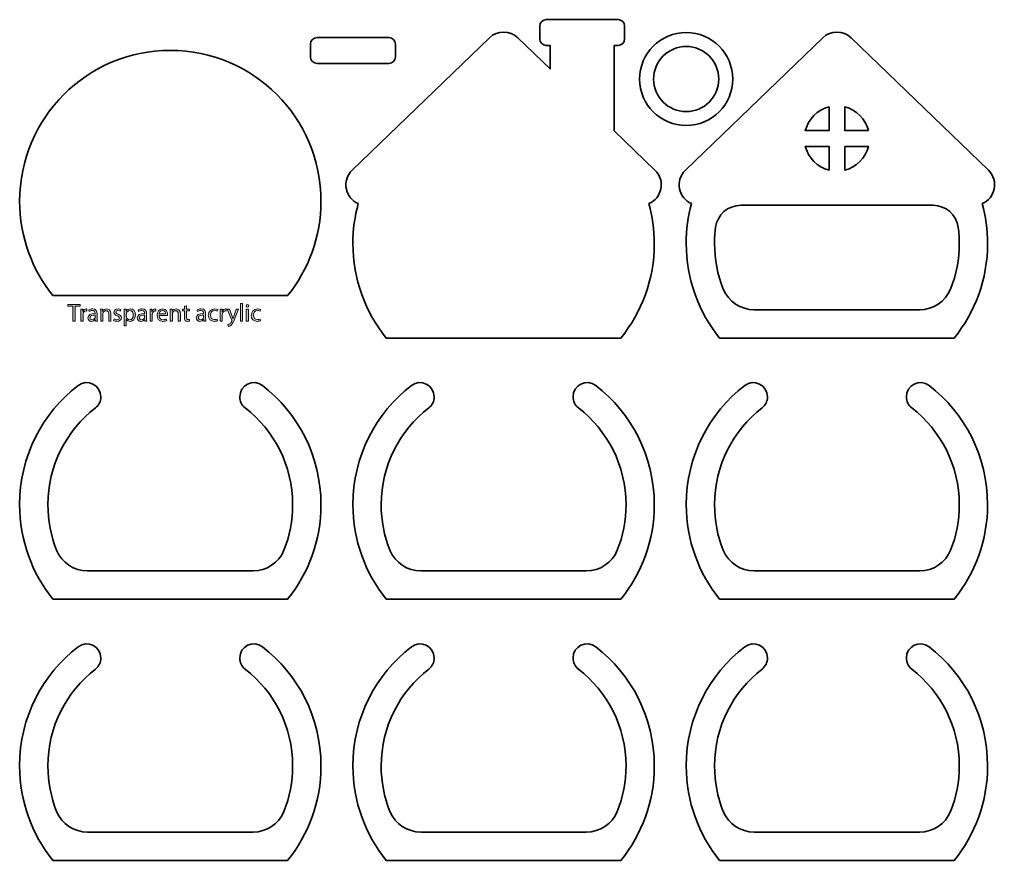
# Model space of a CAD drawing. Header units: inches. Extents: x 0.5 to 13.5, y -23.6 to -12.4.
import ezdxf

# ---------------------------------------------------------------- set-up
doc = ezdxf.new("R2010")
doc.units = ezdxf.units.IN
doc.header["$MEASUREMENT"] = 0
doc.layers.add('_U+0421_U+043B_U+043E_U+0439 1', color=7, linetype='Continuous')

# ---------------------------------------------------------------- blocks, each defined once
blk = doc.blocks.new('block 2')
at = {"layer": '_U+0421_U+043B_U+043E_U+0439 1', "lineweight": 0}
for points, knots in [([(1.506, -16.384), (1.506, -16.397), (1.507, -16.411), (1.509, -16.422), (1.509, -16.422), (1.483, -16.422), (1.483, -16.422), (1.483, -16.422), (1.48, -16.402), (1.48, -16.402), (1.48, -16.402), (1.479, -16.402), (1.479, -16.402), (1.471, -16.414), (1.454, -16.425), (1.431, -16.425), (1.399, -16.425), (1.383, -16.403), (1.383, -16.38), (1.383, -16.342), (1.417, -16.321), (1.478, -16.321), (1.478, -16.321), (1.478, -16.318), (1.478, -16.318), (1.478, -16.305), (1.474, -16.281), (1.442, -16.281), (1.427, -16.281), (1.412, -16.286), (1.401, -16.293), (1.401, -16.293), (1.394, -16.274), (1.394, -16.274), (1.407, -16.265), (1.426, -16.26), (1.446, -16.26), (1.494, -16.26), (1.506, -16.293), (1.506, -16.325), (1.506, -16.325), (1.506, -16.384), (1.506, -16.384)], [0, 0, 0, 0, 1, 1, 1, 2, 2, 2, 3, 3, 3, 4, 4, 4, 5, 5, 5, 6, 6, 6, 7, 7, 7, 8, 8, 8, 9, 9, 9, 10, 10, 10, 11, 11, 11, 12, 12, 12, 13, 13, 13, 14, 14, 14, 14]), ([(1.478, -16.341), (1.447, -16.34), (1.411, -16.346), (1.411, -16.377), (1.411, -16.395), (1.424, -16.404), (1.439, -16.404), (1.459, -16.404), (1.472, -16.391), (1.477, -16.377), (1.478, -16.375), (1.478, -16.371), (1.478, -16.368), (1.478, -16.368), (1.478, -16.341), (1.478, -16.341)], [0, 0, 0, 0, 1, 1, 1, 2, 2, 2, 3, 3, 3, 4, 4, 4, 5, 5, 5, 5])]:
    blk.add_open_spline(points, degree=3, knots=knots, dxfattribs=at)
blk = doc.blocks.new('block 3')
at = {"layer": '_U+0421_U+043B_U+043E_U+0439 1', "lineweight": 0}
for points, knots in [([(2.013, -16.34), (2.013, -16.397), (1.978, -16.425), (1.941, -16.425), (1.92, -16.425), (1.902, -16.416), (1.893, -16.4), (1.893, -16.4), (1.892, -16.4), (1.892, -16.4), (1.892, -16.4), (1.892, -16.486), (1.892, -16.486), (1.892, -16.486), (1.863, -16.486), (1.863, -16.486), (1.863, -16.486), (1.863, -16.315), (1.863, -16.315), (1.863, -16.295), (1.863, -16.278), (1.862, -16.263), (1.862, -16.263), (1.888, -16.263), (1.888, -16.263), (1.888, -16.263), (1.889, -16.291), (1.889, -16.291), (1.889, -16.291), (1.89, -16.291), (1.89, -16.291), (1.902, -16.271), (1.92, -16.26), (1.946, -16.26), (1.984, -16.26), (2.013, -16.292), (2.013, -16.34)], [0, 0, 0, 0, 1, 1, 1, 2, 2, 2, 3, 3, 3, 4, 4, 4, 5, 5, 5, 6, 6, 6, 7, 7, 7, 8, 8, 8, 9, 9, 9, 10, 10, 10, 11, 11, 11, 12, 12, 12, 12]), ([(1.984, -16.342), (1.984, -16.31), (1.968, -16.283), (1.937, -16.283), (1.918, -16.283), (1.899, -16.297), (1.894, -16.318), (1.893, -16.322), (1.892, -16.326), (1.892, -16.33), (1.892, -16.33), (1.892, -16.357), (1.892, -16.357), (1.892, -16.361), (1.893, -16.365), (1.893, -16.369), (1.898, -16.389), (1.916, -16.403), (1.936, -16.403), (1.967, -16.403), (1.984, -16.378), (1.984, -16.342)], [0, 0, 0, 0, 1, 1, 1, 2, 2, 2, 3, 3, 3, 4, 4, 4, 5, 5, 5, 6, 6, 6, 7, 7, 7, 7])]:
    blk.add_open_spline(points, degree=3, knots=knots, dxfattribs=at)
blk = doc.blocks.new('block 4')
at = {"layer": '_U+0421_U+043B_U+043E_U+0439 1', "lineweight": 0}
for points, knots in [([(2.161, -16.384), (2.161, -16.397), (2.161, -16.411), (2.163, -16.422), (2.163, -16.422), (2.137, -16.422), (2.137, -16.422), (2.137, -16.422), (2.135, -16.402), (2.135, -16.402), (2.135, -16.402), (2.134, -16.402), (2.134, -16.402), (2.125, -16.414), (2.108, -16.425), (2.085, -16.425), (2.053, -16.425), (2.037, -16.403), (2.037, -16.38), (2.037, -16.342), (2.071, -16.321), (2.132, -16.321), (2.132, -16.321), (2.132, -16.318), (2.132, -16.318), (2.132, -16.305), (2.129, -16.281), (2.096, -16.281), (2.081, -16.281), (2.066, -16.286), (2.055, -16.293), (2.055, -16.293), (2.048, -16.274), (2.048, -16.274), (2.062, -16.265), (2.08, -16.26), (2.1, -16.26), (2.149, -16.26), (2.161, -16.293), (2.161, -16.325), (2.161, -16.325), (2.161, -16.384), (2.161, -16.384)], [0, 0, 0, 0, 1, 1, 1, 2, 2, 2, 3, 3, 3, 4, 4, 4, 5, 5, 5, 6, 6, 6, 7, 7, 7, 8, 8, 8, 9, 9, 9, 10, 10, 10, 11, 11, 11, 12, 12, 12, 13, 13, 13, 14, 14, 14, 14]), ([(2.133, -16.341), (2.101, -16.34), (2.066, -16.346), (2.066, -16.377), (2.066, -16.395), (2.078, -16.404), (2.093, -16.404), (2.113, -16.404), (2.127, -16.391), (2.131, -16.377), (2.132, -16.375), (2.133, -16.371), (2.133, -16.368), (2.133, -16.368), (2.133, -16.341), (2.133, -16.341)], [0, 0, 0, 0, 1, 1, 1, 2, 2, 2, 3, 3, 3, 4, 4, 4, 5, 5, 5, 5])]:
    blk.add_open_spline(points, degree=3, knots=knots, dxfattribs=at)
blk = doc.blocks.new('block 5')
at = {"layer": '_U+0421_U+043B_U+043E_U+0439 1', "lineweight": 0}
for points, knots in [([(2.439, -16.334), (2.439, -16.34), (2.438, -16.345), (2.438, -16.348), (2.438, -16.348), (2.327, -16.348), (2.327, -16.348), (2.327, -16.387), (2.352, -16.403), (2.381, -16.403), (2.401, -16.403), (2.414, -16.399), (2.425, -16.394), (2.425, -16.394), (2.429, -16.415), (2.429, -16.415), (2.419, -16.42), (2.402, -16.425), (2.377, -16.425), (2.328, -16.425), (2.299, -16.393), (2.299, -16.345), (2.299, -16.297), (2.327, -16.26), (2.373, -16.26), (2.425, -16.26), (2.439, -16.305), (2.439, -16.334)], [0, 0, 0, 0, 1, 1, 1, 2, 2, 2, 3, 3, 3, 4, 4, 4, 5, 5, 5, 6, 6, 6, 7, 7, 7, 8, 8, 8, 9, 9, 9, 9]), ([(2.411, -16.327), (2.411, -16.309), (2.403, -16.28), (2.371, -16.28), (2.342, -16.28), (2.329, -16.307), (2.327, -16.327), (2.327, -16.327), (2.411, -16.327), (2.411, -16.327)], [0, 0, 0, 0, 1, 1, 1, 2, 2, 2, 3, 3, 3, 3])]:
    blk.add_open_spline(points, degree=3, knots=knots, dxfattribs=at)
blk = doc.blocks.new('block 6')
at = {"layer": '_U+0421_U+043B_U+043E_U+0439 1', "lineweight": 0}
for points, knots in [([(2.943, -16.384), (2.943, -16.397), (2.944, -16.411), (2.946, -16.422), (2.946, -16.422), (2.919, -16.422), (2.919, -16.422), (2.919, -16.422), (2.917, -16.402), (2.917, -16.402), (2.917, -16.402), (2.916, -16.402), (2.916, -16.402), (2.907, -16.414), (2.89, -16.425), (2.868, -16.425), (2.836, -16.425), (2.819, -16.403), (2.819, -16.38), (2.819, -16.342), (2.853, -16.321), (2.914, -16.321), (2.914, -16.321), (2.914, -16.318), (2.914, -16.318), (2.914, -16.305), (2.911, -16.281), (2.879, -16.281), (2.864, -16.281), (2.848, -16.286), (2.837, -16.293), (2.837, -16.293), (2.831, -16.274), (2.831, -16.274), (2.844, -16.265), (2.863, -16.26), (2.883, -16.26), (2.931, -16.26), (2.943, -16.293), (2.943, -16.325), (2.943, -16.325), (2.943, -16.384), (2.943, -16.384)], [0, 0, 0, 0, 1, 1, 1, 2, 2, 2, 3, 3, 3, 4, 4, 4, 5, 5, 5, 6, 6, 6, 7, 7, 7, 8, 8, 8, 9, 9, 9, 10, 10, 10, 11, 11, 11, 12, 12, 12, 13, 13, 13, 14, 14, 14, 14]), ([(2.915, -16.341), (2.884, -16.34), (2.848, -16.346), (2.848, -16.377), (2.848, -16.395), (2.861, -16.404), (2.875, -16.404), (2.896, -16.404), (2.909, -16.391), (2.913, -16.377), (2.914, -16.375), (2.915, -16.371), (2.915, -16.368), (2.915, -16.368), (2.915, -16.341), (2.915, -16.341)], [0, 0, 0, 0, 1, 1, 1, 2, 2, 2, 3, 3, 3, 4, 4, 4, 5, 5, 5, 5])]:
    blk.add_open_spline(points, degree=3, knots=knots, dxfattribs=at)

msp = doc.modelspace()

# ---------------------------------------------------------------- hatches: boundary and pattern name
at = {"layer": '_U+0421_U+043B_U+043E_U+0439 1', "true_color": 0x662d91}
h = msp.add_hatch(color=197, dxfattribs=at)
h.dxf.hatch_style = 2
h.paths.add_polyline_path([(1.118, -16.201), (1.281, -16.201), (1.281, -16.226), (1.214, -16.226), (1.214, -16.422), (1.185, -16.422), (1.185, -16.226), (1.118, -16.226)])
edge = h.paths.add_edge_path()
edge.add_spline(control_points=[(1.316, -16.294), (1.316, -16.294), (1.315, -16.294), (1.315, -16.294), (1.315, -16.294), (1.314, -16.263), (1.314, -16.263), (1.314, -16.263), (1.289, -16.263), (1.289, -16.263), (1.29, -16.278), (1.29, -16.294), (1.29, -16.313), (1.29, -16.313), (1.29, -16.422), (1.29, -16.422), (1.29, -16.422), (1.318, -16.422), (1.318, -16.422), (1.318, -16.422), (1.318, -16.337), (1.318, -16.337), (1.318, -16.332), (1.319, -16.328), (1.32, -16.324), (1.324, -16.302), (1.338, -16.287), (1.358, -16.287), (1.362, -16.287), (1.365, -16.287), (1.368, -16.288), (1.368, -16.288), (1.368, -16.261), (1.368, -16.261), (1.365, -16.26), (1.363, -16.26), (1.36, -16.26), (1.341, -16.26), (1.323, -16.273), (1.316, -16.294)], knot_values=[0, 0, 0, 0, 1, 1, 1, 2, 2, 2, 3, 3, 3, 4, 4, 4, 5, 5, 5, 6, 6, 6, 7, 7, 7, 8, 8, 8, 9, 9, 9, 10, 10, 10, 11, 11, 11, 12, 12, 12, 13, 13, 13, 13], degree=3, periodic=1)
edge = h.paths.add_edge_path()
edge.add_spline(control_points=[(1.506, -16.384), (1.506, -16.397), (1.507, -16.411), (1.509, -16.422), (1.509, -16.422), (1.483, -16.422), (1.483, -16.422), (1.483, -16.422), (1.48, -16.402), (1.48, -16.402), (1.48, -16.402), (1.479, -16.402), (1.479, -16.402), (1.471, -16.414), (1.454, -16.425), (1.431, -16.425), (1.399, -16.425), (1.383, -16.403), (1.383, -16.38), (1.383, -16.342), (1.417, -16.321), (1.478, -16.321), (1.478, -16.321), (1.478, -16.318), (1.478, -16.318), (1.478, -16.305), (1.474, -16.281), (1.442, -16.281), (1.427, -16.281), (1.412, -16.286), (1.401, -16.293), (1.401, -16.293), (1.394, -16.274), (1.394, -16.274), (1.407, -16.265), (1.426, -16.26), (1.446, -16.26), (1.494, -16.26), (1.506, -16.293), (1.506, -16.325), (1.506, -16.325), (1.506, -16.384), (1.506, -16.384)], knot_values=[0, 0, 0, 0, 1, 1, 1, 2, 2, 2, 3, 3, 3, 4, 4, 4, 5, 5, 5, 6, 6, 6, 7, 7, 7, 8, 8, 8, 9, 9, 9, 10, 10, 10, 11, 11, 11, 12, 12, 12, 13, 13, 13, 14, 14, 14, 14], degree=3, periodic=1)
edge = h.paths.add_edge_path()
edge.add_spline(control_points=[(1.478, -16.341), (1.447, -16.34), (1.411, -16.346), (1.411, -16.377), (1.411, -16.395), (1.424, -16.404), (1.439, -16.404), (1.459, -16.404), (1.472, -16.391), (1.477, -16.377), (1.478, -16.375), (1.478, -16.371), (1.478, -16.368), (1.478, -16.368), (1.478, -16.341), (1.478, -16.341)], knot_values=[0, 0, 0, 0, 1, 1, 1, 2, 2, 2, 3, 3, 3, 4, 4, 4, 5, 5, 5, 5], degree=3, periodic=1)
edge = h.paths.add_edge_path()
edge.add_spline(control_points=[(1.631, -16.26), (1.605, -16.26), (1.587, -16.275), (1.579, -16.29), (1.579, -16.29), (1.578, -16.29), (1.578, -16.29), (1.578, -16.29), (1.577, -16.263), (1.577, -16.263), (1.577, -16.263), (1.551, -16.263), (1.551, -16.263), (1.552, -16.277), (1.553, -16.29), (1.553, -16.306), (1.553, -16.306), (1.553, -16.422), (1.553, -16.422), (1.553, -16.422), (1.581, -16.422), (1.581, -16.422), (1.581, -16.422), (1.581, -16.327), (1.581, -16.327), (1.581, -16.322), (1.582, -16.317), (1.583, -16.313), (1.588, -16.297), (1.603, -16.284), (1.622, -16.284), (1.649, -16.284), (1.659, -16.305), (1.659, -16.33), (1.659, -16.33), (1.659, -16.422), (1.659, -16.422), (1.659, -16.422), (1.687, -16.422), (1.687, -16.422), (1.687, -16.422), (1.687, -16.327), (1.687, -16.327), (1.687, -16.273), (1.653, -16.26), (1.631, -16.26)], knot_values=[0, 0, 0, 0, 1, 1, 1, 2, 2, 2, 3, 3, 3, 4, 4, 4, 5, 5, 5, 6, 6, 6, 7, 7, 7, 8, 8, 8, 9, 9, 9, 10, 10, 10, 11, 11, 11, 12, 12, 12, 13, 13, 13, 14, 14, 14, 15, 15, 15, 15], degree=3, periodic=1)
edge = h.paths.add_edge_path()
edge.add_spline(control_points=[(1.785, -16.33), (1.764, -16.322), (1.755, -16.316), (1.755, -16.303), (1.755, -16.291), (1.764, -16.281), (1.781, -16.281), (1.796, -16.281), (1.808, -16.287), (1.814, -16.291), (1.814, -16.291), (1.821, -16.27), (1.821, -16.27), (1.812, -16.264), (1.798, -16.26), (1.782, -16.26), (1.748, -16.26), (1.728, -16.281), (1.728, -16.306), (1.728, -16.325), (1.741, -16.341), (1.769, -16.351), (1.791, -16.359), (1.799, -16.366), (1.799, -16.38), (1.799, -16.393), (1.789, -16.404), (1.768, -16.404), (1.754, -16.404), (1.739, -16.398), (1.73, -16.392), (1.73, -16.392), (1.723, -16.414), (1.723, -16.414), (1.734, -16.421), (1.75, -16.425), (1.767, -16.425), (1.805, -16.425), (1.827, -16.405), (1.827, -16.377), (1.827, -16.354), (1.812, -16.34), (1.785, -16.33)], knot_values=[0, 0, 0, 0, 1, 1, 1, 2, 2, 2, 3, 3, 3, 4, 4, 4, 5, 5, 5, 6, 6, 6, 7, 7, 7, 8, 8, 8, 9, 9, 9, 10, 10, 10, 11, 11, 11, 12, 12, 12, 13, 13, 13, 14, 14, 14, 14], degree=3, periodic=1)
edge = h.paths.add_edge_path()
edge.add_spline(control_points=[(2.013, -16.34), (2.013, -16.397), (1.978, -16.425), (1.941, -16.425), (1.92, -16.425), (1.902, -16.416), (1.893, -16.4), (1.893, -16.4), (1.892, -16.4), (1.892, -16.4), (1.892, -16.4), (1.892, -16.486), (1.892, -16.486), (1.892, -16.486), (1.863, -16.486), (1.863, -16.486), (1.863, -16.486), (1.863, -16.315), (1.863, -16.315), (1.863, -16.295), (1.863, -16.278), (1.862, -16.263), (1.862, -16.263), (1.888, -16.263), (1.888, -16.263), (1.888, -16.263), (1.889, -16.291), (1.889, -16.291), (1.889, -16.291), (1.89, -16.291), (1.89, -16.291), (1.902, -16.271), (1.92, -16.26), (1.946, -16.26), (1.984, -16.26), (2.013, -16.292), (2.013, -16.34)], knot_values=[0, 0, 0, 0, 1, 1, 1, 2, 2, 2, 3, 3, 3, 4, 4, 4, 5, 5, 5, 6, 6, 6, 7, 7, 7, 8, 8, 8, 9, 9, 9, 10, 10, 10, 11, 11, 11, 12, 12, 12, 12], degree=3, periodic=1)
edge = h.paths.add_edge_path()
edge.add_spline(control_points=[(1.984, -16.342), (1.984, -16.31), (1.968, -16.283), (1.937, -16.283), (1.918, -16.283), (1.899, -16.297), (1.894, -16.318), (1.893, -16.322), (1.892, -16.326), (1.892, -16.33), (1.892, -16.33), (1.892, -16.357), (1.892, -16.357), (1.892, -16.361), (1.893, -16.365), (1.893, -16.369), (1.898, -16.389), (1.916, -16.403), (1.936, -16.403), (1.967, -16.403), (1.984, -16.378), (1.984, -16.342)], knot_values=[0, 0, 0, 0, 1, 1, 1, 2, 2, 2, 3, 3, 3, 4, 4, 4, 5, 5, 5, 6, 6, 6, 7, 7, 7, 7], degree=3, periodic=1)
edge = h.paths.add_edge_path()
edge.add_spline(control_points=[(2.161, -16.384), (2.161, -16.397), (2.161, -16.411), (2.163, -16.422), (2.163, -16.422), (2.137, -16.422), (2.137, -16.422), (2.137, -16.422), (2.135, -16.402), (2.135, -16.402), (2.135, -16.402), (2.134, -16.402), (2.134, -16.402), (2.125, -16.414), (2.108, -16.425), (2.085, -16.425), (2.053, -16.425), (2.037, -16.403), (2.037, -16.38), (2.037, -16.342), (2.071, -16.321), (2.132, -16.321), (2.132, -16.321), (2.132, -16.318), (2.132, -16.318), (2.132, -16.305), (2.129, -16.281), (2.096, -16.281), (2.081, -16.281), (2.066, -16.286), (2.055, -16.293), (2.055, -16.293), (2.048, -16.274), (2.048, -16.274), (2.062, -16.265), (2.08, -16.26), (2.1, -16.26), (2.149, -16.26), (2.161, -16.293), (2.161, -16.325), (2.161, -16.325), (2.161, -16.384), (2.161, -16.384)], knot_values=[0, 0, 0, 0, 1, 1, 1, 2, 2, 2, 3, 3, 3, 4, 4, 4, 5, 5, 5, 6, 6, 6, 7, 7, 7, 8, 8, 8, 9, 9, 9, 10, 10, 10, 11, 11, 11, 12, 12, 12, 13, 13, 13, 14, 14, 14, 14], degree=3, periodic=1)
edge = h.paths.add_edge_path()
edge.add_spline(control_points=[(2.133, -16.341), (2.101, -16.34), (2.066, -16.346), (2.066, -16.377), (2.066, -16.395), (2.078, -16.404), (2.093, -16.404), (2.113, -16.404), (2.127, -16.391), (2.131, -16.377), (2.132, -16.375), (2.133, -16.371), (2.133, -16.368), (2.133, -16.368), (2.133, -16.341), (2.133, -16.341)], knot_values=[0, 0, 0, 0, 1, 1, 1, 2, 2, 2, 3, 3, 3, 4, 4, 4, 5, 5, 5, 5], degree=3, periodic=1)
edge = h.paths.add_edge_path()
edge.add_spline(control_points=[(2.233, -16.294), (2.233, -16.294), (2.232, -16.294), (2.232, -16.294), (2.232, -16.294), (2.231, -16.263), (2.231, -16.263), (2.231, -16.263), (2.206, -16.263), (2.206, -16.263), (2.207, -16.278), (2.207, -16.294), (2.207, -16.313), (2.207, -16.313), (2.207, -16.422), (2.207, -16.422), (2.207, -16.422), (2.235, -16.422), (2.235, -16.422), (2.235, -16.422), (2.235, -16.337), (2.235, -16.337), (2.235, -16.332), (2.236, -16.328), (2.237, -16.324), (2.241, -16.302), (2.255, -16.287), (2.275, -16.287), (2.279, -16.287), (2.282, -16.287), (2.285, -16.288), (2.285, -16.288), (2.285, -16.261), (2.285, -16.261), (2.282, -16.26), (2.28, -16.26), (2.277, -16.26), (2.258, -16.26), (2.24, -16.273), (2.233, -16.294)], knot_values=[0, 0, 0, 0, 1, 1, 1, 2, 2, 2, 3, 3, 3, 4, 4, 4, 5, 5, 5, 6, 6, 6, 7, 7, 7, 8, 8, 8, 9, 9, 9, 10, 10, 10, 11, 11, 11, 12, 12, 12, 13, 13, 13, 13], degree=3, periodic=1)
edge = h.paths.add_edge_path()
edge.add_spline(control_points=[(2.439, -16.334), (2.439, -16.34), (2.438, -16.345), (2.438, -16.348), (2.438, -16.348), (2.327, -16.348), (2.327, -16.348), (2.327, -16.387), (2.352, -16.403), (2.381, -16.403), (2.401, -16.403), (2.414, -16.399), (2.425, -16.394), (2.425, -16.394), (2.429, -16.415), (2.429, -16.415), (2.419, -16.42), (2.402, -16.425), (2.377, -16.425), (2.328, -16.425), (2.299, -16.393), (2.299, -16.345), (2.299, -16.297), (2.327, -16.26), (2.373, -16.26), (2.425, -16.26), (2.439, -16.305), (2.439, -16.334)], knot_values=[0, 0, 0, 0, 1, 1, 1, 2, 2, 2, 3, 3, 3, 4, 4, 4, 5, 5, 5, 6, 6, 6, 7, 7, 7, 8, 8, 8, 9, 9, 9, 9], degree=3, periodic=1)
edge = h.paths.add_edge_path()
edge.add_spline(control_points=[(2.411, -16.327), (2.411, -16.309), (2.403, -16.28), (2.371, -16.28), (2.342, -16.28), (2.329, -16.307), (2.327, -16.327), (2.327, -16.327), (2.411, -16.327), (2.411, -16.327)], knot_values=[0, 0, 0, 0, 1, 1, 1, 2, 2, 2, 3, 3, 3, 3], degree=3, periodic=1)
edge = h.paths.add_edge_path()
edge.add_spline(control_points=[(2.553, -16.26), (2.527, -16.26), (2.509, -16.275), (2.501, -16.29), (2.501, -16.29), (2.5, -16.29), (2.5, -16.29), (2.5, -16.29), (2.498, -16.263), (2.498, -16.263), (2.498, -16.263), (2.473, -16.263), (2.473, -16.263), (2.474, -16.277), (2.474, -16.29), (2.474, -16.306), (2.474, -16.306), (2.474, -16.422), (2.474, -16.422), (2.474, -16.422), (2.503, -16.422), (2.503, -16.422), (2.503, -16.422), (2.503, -16.327), (2.503, -16.327), (2.503, -16.322), (2.504, -16.317), (2.505, -16.313), (2.51, -16.297), (2.525, -16.284), (2.544, -16.284), (2.571, -16.284), (2.58, -16.305), (2.58, -16.33), (2.58, -16.33), (2.58, -16.422), (2.58, -16.422), (2.58, -16.422), (2.609, -16.422), (2.609, -16.422), (2.609, -16.422), (2.609, -16.327), (2.609, -16.327), (2.609, -16.273), (2.575, -16.26), (2.553, -16.26)], knot_values=[0, 0, 0, 0, 1, 1, 1, 2, 2, 2, 3, 3, 3, 4, 4, 4, 5, 5, 5, 6, 6, 6, 7, 7, 7, 8, 8, 8, 9, 9, 9, 10, 10, 10, 11, 11, 11, 12, 12, 12, 13, 13, 13, 14, 14, 14, 15, 15, 15, 15], degree=3, periodic=1)
edge = h.paths.add_edge_path()
edge.add_spline(control_points=[(2.689, -16.218), (2.689, -16.218), (2.661, -16.226), (2.661, -16.226), (2.661, -16.226), (2.661, -16.263), (2.661, -16.263), (2.661, -16.263), (2.636, -16.263), (2.636, -16.263), (2.636, -16.263), (2.636, -16.285), (2.636, -16.285), (2.636, -16.285), (2.661, -16.285), (2.661, -16.285), (2.661, -16.285), (2.661, -16.372), (2.661, -16.372), (2.661, -16.39), (2.664, -16.404), (2.672, -16.413), (2.679, -16.421), (2.69, -16.425), (2.703, -16.425), (2.714, -16.425), (2.723, -16.423), (2.729, -16.421), (2.729, -16.421), (2.727, -16.399), (2.727, -16.399), (2.724, -16.4), (2.718, -16.401), (2.711, -16.401), (2.695, -16.401), (2.689, -16.39), (2.689, -16.371), (2.689, -16.371), (2.689, -16.285), (2.689, -16.285), (2.689, -16.285), (2.73, -16.285), (2.73, -16.285), (2.73, -16.285), (2.73, -16.263), (2.73, -16.263), (2.73, -16.263), (2.689, -16.263), (2.689, -16.263), (2.689, -16.263), (2.689, -16.218), (2.689, -16.218)], knot_values=[0, 0, 0, 0, 1, 1, 1, 2, 2, 2, 3, 3, 3, 4, 4, 4, 5, 5, 5, 6, 6, 6, 7, 7, 7, 8, 8, 8, 9, 9, 9, 10, 10, 10, 11, 11, 11, 12, 12, 12, 13, 13, 13, 14, 14, 14, 15, 15, 15, 16, 16, 16, 17, 17, 17, 17], degree=3, periodic=1)
edge = h.paths.add_edge_path()
edge.add_spline(control_points=[(2.943, -16.384), (2.943, -16.397), (2.944, -16.411), (2.946, -16.422), (2.946, -16.422), (2.919, -16.422), (2.919, -16.422), (2.919, -16.422), (2.917, -16.402), (2.917, -16.402), (2.917, -16.402), (2.916, -16.402), (2.916, -16.402), (2.907, -16.414), (2.89, -16.425), (2.868, -16.425), (2.836, -16.425), (2.819, -16.403), (2.819, -16.38), (2.819, -16.342), (2.853, -16.321), (2.914, -16.321), (2.914, -16.321), (2.914, -16.318), (2.914, -16.318), (2.914, -16.305), (2.911, -16.281), (2.879, -16.281), (2.864, -16.281), (2.848, -16.286), (2.837, -16.293), (2.837, -16.293), (2.831, -16.274), (2.831, -16.274), (2.844, -16.265), (2.863, -16.26), (2.883, -16.26), (2.931, -16.26), (2.943, -16.293), (2.943, -16.325), (2.943, -16.325), (2.943, -16.384), (2.943, -16.384)], knot_values=[0, 0, 0, 0, 1, 1, 1, 2, 2, 2, 3, 3, 3, 4, 4, 4, 5, 5, 5, 6, 6, 6, 7, 7, 7, 8, 8, 8, 9, 9, 9, 10, 10, 10, 11, 11, 11, 12, 12, 12, 13, 13, 13, 14, 14, 14, 14], degree=3, periodic=1)
edge = h.paths.add_edge_path()
edge.add_spline(control_points=[(2.915, -16.341), (2.884, -16.34), (2.848, -16.346), (2.848, -16.377), (2.848, -16.395), (2.861, -16.404), (2.875, -16.404), (2.896, -16.404), (2.909, -16.391), (2.913, -16.377), (2.914, -16.375), (2.915, -16.371), (2.915, -16.368), (2.915, -16.368), (2.915, -16.341), (2.915, -16.341)], knot_values=[0, 0, 0, 0, 1, 1, 1, 2, 2, 2, 3, 3, 3, 4, 4, 4, 5, 5, 5, 5], degree=3, periodic=1)
edge = h.paths.add_edge_path()
edge.add_spline(control_points=[(3.063, -16.283), (3.079, -16.283), (3.089, -16.287), (3.096, -16.291), (3.096, -16.291), (3.103, -16.268), (3.103, -16.268), (3.095, -16.264), (3.08, -16.26), (3.063, -16.26), (3.011, -16.26), (2.978, -16.295), (2.978, -16.344), (2.978, -16.393), (3.009, -16.425), (3.057, -16.425), (3.078, -16.425), (3.095, -16.42), (3.102, -16.416), (3.102, -16.416), (3.097, -16.394), (3.097, -16.394), (3.089, -16.398), (3.078, -16.402), (3.062, -16.402), (3.03, -16.402), (3.007, -16.379), (3.007, -16.343), (3.007, -16.31), (3.027, -16.283), (3.063, -16.283)], knot_values=[0, 0, 0, 0, 1, 1, 1, 2, 2, 2, 3, 3, 3, 4, 4, 4, 5, 5, 5, 6, 6, 6, 7, 7, 7, 8, 8, 8, 9, 9, 9, 10, 10, 10, 10], degree=3, periodic=1)
edge = h.paths.add_edge_path()
edge.add_spline(control_points=[(3.162, -16.294), (3.162, -16.294), (3.161, -16.294), (3.161, -16.294), (3.161, -16.294), (3.16, -16.263), (3.16, -16.263), (3.16, -16.263), (3.134, -16.263), (3.134, -16.263), (3.135, -16.278), (3.136, -16.294), (3.136, -16.313), (3.136, -16.313), (3.136, -16.422), (3.136, -16.422), (3.136, -16.422), (3.164, -16.422), (3.164, -16.422), (3.164, -16.422), (3.164, -16.337), (3.164, -16.337), (3.164, -16.332), (3.165, -16.328), (3.165, -16.324), (3.169, -16.302), (3.184, -16.287), (3.204, -16.287), (3.208, -16.287), (3.211, -16.287), (3.214, -16.288), (3.214, -16.288), (3.214, -16.261), (3.214, -16.261), (3.211, -16.26), (3.209, -16.26), (3.206, -16.26), (3.186, -16.26), (3.169, -16.273), (3.162, -16.294)], knot_values=[0, 0, 0, 0, 1, 1, 1, 2, 2, 2, 3, 3, 3, 4, 4, 4, 5, 5, 5, 6, 6, 6, 7, 7, 7, 8, 8, 8, 9, 9, 9, 10, 10, 10, 11, 11, 11, 12, 12, 12, 13, 13, 13, 13], degree=3, periodic=1)
edge = h.paths.add_edge_path()
edge.add_spline(control_points=[(3.317, -16.356), (3.313, -16.368), (3.31, -16.38), (3.307, -16.389), (3.307, -16.389), (3.306, -16.389), (3.306, -16.389), (3.303, -16.38), (3.299, -16.367), (3.296, -16.357), (3.296, -16.357), (3.261, -16.263), (3.261, -16.263), (3.261, -16.263), (3.23, -16.263), (3.23, -16.263), (3.23, -16.263), (3.288, -16.409), (3.288, -16.409), (3.29, -16.413), (3.29, -16.415), (3.29, -16.417), (3.29, -16.418), (3.289, -16.421), (3.288, -16.424), (3.281, -16.438), (3.272, -16.449), (3.264, -16.456), (3.255, -16.463), (3.246, -16.467), (3.239, -16.47), (3.239, -16.47), (3.246, -16.494), (3.246, -16.494), (3.253, -16.493), (3.267, -16.488), (3.281, -16.475), (3.301, -16.458), (3.315, -16.43), (3.335, -16.376), (3.335, -16.376), (3.379, -16.263), (3.379, -16.263), (3.379, -16.263), (3.348, -16.263), (3.348, -16.263), (3.348, -16.263), (3.317, -16.356), (3.317, -16.356)], knot_values=[0, 0, 0, 0, 1, 1, 1, 2, 2, 2, 3, 3, 3, 4, 4, 4, 5, 5, 5, 6, 6, 6, 7, 7, 7, 8, 8, 8, 9, 9, 9, 10, 10, 10, 11, 11, 11, 12, 12, 12, 13, 13, 13, 14, 14, 14, 15, 15, 15, 16, 16, 16, 16], degree=3, periodic=1)
h.paths.add_polyline_path([(3.405, -16.422), (3.433, -16.422), (3.433, -16.19), (3.405, -16.19)])
edge = h.paths.add_edge_path()
edge.add_spline(control_points=[(3.496, -16.201), (3.486, -16.201), (3.478, -16.209), (3.478, -16.219), (3.478, -16.229), (3.485, -16.237), (3.496, -16.237), (3.507, -16.237), (3.514, -16.229), (3.514, -16.219), (3.514, -16.209), (3.507, -16.201), (3.496, -16.201)], knot_values=[0, 0, 0, 0, 1, 1, 1, 2, 2, 2, 3, 3, 3, 4, 4, 4, 4], degree=3, periodic=1)
h.paths.add_polyline_path([(3.482, -16.422), (3.511, -16.422), (3.511, -16.263), (3.482, -16.263)])
edge = h.paths.add_edge_path()
edge.add_spline(control_points=[(3.631, -16.402), (3.599, -16.402), (3.576, -16.379), (3.576, -16.343), (3.576, -16.31), (3.596, -16.283), (3.632, -16.283), (3.647, -16.283), (3.658, -16.287), (3.665, -16.291), (3.665, -16.291), (3.672, -16.268), (3.672, -16.268), (3.664, -16.264), (3.649, -16.26), (3.632, -16.26), (3.58, -16.26), (3.547, -16.295), (3.547, -16.344), (3.547, -16.393), (3.578, -16.425), (3.626, -16.425), (3.647, -16.425), (3.664, -16.42), (3.671, -16.416), (3.671, -16.416), (3.666, -16.394), (3.666, -16.394), (3.658, -16.398), (3.647, -16.402), (3.631, -16.402)], knot_values=[0, 0, 0, 0, 1, 1, 1, 2, 2, 2, 3, 3, 3, 4, 4, 4, 5, 5, 5, 6, 6, 6, 7, 7, 7, 8, 8, 8, 9, 9, 9, 10, 10, 10, 10], degree=3, periodic=1)

# ---------------------------------------------------------------- linework, layer by layer
at = {"layer": '_U+0421_U+043B_U+043E_U+0439 1', "lineweight": 0}
for points in [[(1.118, -16.201), (1.281, -16.201), (1.281, -16.226), (1.214, -16.226), (1.214, -16.422), (1.185, -16.422), (1.185, -16.226), (1.118, -16.226), (1.118, -16.201)], [(3.405, -16.422), (3.433, -16.422), (3.433, -16.19), (3.405, -16.19), (3.405, -16.422)], [(3.482, -16.422), (3.511, -16.422), (3.511, -16.263), (3.482, -16.263), (3.482, -16.422)]]:
    msp.add_lwpolyline(points, dxfattribs=at)
at = {"layer": '_U+0421_U+043B_U+043E_U+0439 1', "color": 242, "lineweight": 35, "true_color": 0xc1272d}
for points, knots in [([(8.897, -14.421), (8.897, -14.421), (8.357, -13.899), (8.357, -13.899), (8.357, -13.899), (8.357, -12.767), (8.357, -12.767), (8.357, -12.767), (8.408, -12.767), (8.408, -12.767), (8.456, -12.767), (8.495, -12.728), (8.495, -12.681), (8.495, -12.681), (8.495, -12.512), (8.495, -12.512), (8.495, -12.464), (8.456, -12.425), (8.408, -12.425), (8.408, -12.425), (7.457, -12.425), (7.457, -12.425), (7.409, -12.425), (7.37, -12.464), (7.37, -12.512), (7.37, -12.512), (7.37, -12.681), (7.37, -12.681), (7.37, -12.728), (7.409, -12.767), (7.457, -12.767), (7.457, -12.767), (7.508, -12.767), (7.508, -12.767), (7.508, -12.767), (7.508, -13.079), (7.508, -13.079), (7.508, -13.079), (7.079, -12.666), (7.079, -12.666), (6.974, -12.564), (6.808, -12.564), (6.703, -12.666), (6.703, -12.666), (4.885, -14.421), (4.885, -14.421), (4.738, -14.563), (4.798, -14.794), (4.965, -14.865), (4.919, -15.033), (4.894, -15.21), (4.894, -15.392), (4.894, -15.867), (5.06, -16.303), (5.337, -16.646), (5.337, -16.646), (8.445, -16.646), (8.445, -16.646), (8.722, -16.303), (8.888, -15.867), (8.888, -15.392), (8.888, -15.21), (8.863, -15.033), (8.817, -14.865), (8.984, -14.794), (9.044, -14.563), (8.897, -14.421)], [0, 0, 0, 0, 1, 1, 1, 2, 2, 2, 3, 3, 3, 4, 4, 4, 5, 5, 5, 6, 6, 6, 7, 7, 7, 8, 8, 8, 9, 9, 9, 10, 10, 10, 11, 11, 11, 12, 12, 12, 13, 13, 13, 14, 14, 14, 15, 15, 15, 16, 16, 16, 17, 17, 17, 18, 18, 18, 19, 19, 19, 20, 20, 20, 21, 21, 21, 22, 22, 22, 22]), ([(13.314, -14.421), (13.314, -14.421), (11.496, -12.666), (11.496, -12.666), (11.391, -12.564), (11.224, -12.564), (11.119, -12.666), (11.119, -12.666), (9.301, -14.421), (9.301, -14.421), (9.154, -14.563), (9.215, -14.794), (9.381, -14.865), (9.335, -15.033), (9.311, -15.21), (9.311, -15.392), (9.311, -15.867), (9.476, -16.303), (9.753, -16.646), (9.753, -16.646), (12.862, -16.646), (12.862, -16.646), (13.139, -16.303), (13.304, -15.867), (13.304, -15.392), (13.304, -15.21), (13.28, -15.033), (13.234, -14.865), (13.4, -14.794), (13.461, -14.563), (13.314, -14.421)], [0, 0, 0, 0, 1, 1, 1, 2, 2, 2, 3, 3, 3, 4, 4, 4, 5, 5, 5, 6, 6, 6, 7, 7, 7, 8, 8, 8, 9, 9, 9, 10, 10, 10, 10]), ([(5.37, -13.005), (5.37, -13.005), (4.419, -13.005), (4.419, -13.005), (4.371, -13.005), (4.332, -12.966), (4.332, -12.919), (4.332, -12.919), (4.332, -12.75), (4.332, -12.75), (4.332, -12.702), (4.371, -12.663), (4.419, -12.663), (4.419, -12.663), (5.37, -12.663), (5.37, -12.663), (5.418, -12.663), (5.457, -12.702), (5.457, -12.75), (5.457, -12.75), (5.457, -12.919), (5.457, -12.919), (5.457, -12.966), (5.418, -13.005), (5.37, -13.005)], [0, 0, 0, 0, 1, 1, 1, 2, 2, 2, 3, 3, 3, 4, 4, 4, 5, 5, 5, 6, 6, 6, 7, 7, 7, 8, 8, 8, 8]), ([(9.311, -12.596), (8.971, -12.596), (8.694, -12.873), (8.694, -13.213), (8.694, -13.553), (8.971, -13.829), (9.311, -13.829), (9.651, -13.829), (9.927, -13.553), (9.927, -13.213), (9.927, -12.873), (9.651, -12.596), (9.311, -12.596)], [0, 0, 0, 0, 1, 1, 1, 2, 2, 2, 3, 3, 3, 4, 4, 4, 4]), ([(9.311, -13.644), (9.072, -13.644), (8.879, -13.451), (8.879, -13.213), (8.879, -12.974), (9.072, -12.781), (9.311, -12.781), (9.549, -12.781), (9.742, -12.974), (9.742, -13.213), (9.742, -13.451), (9.549, -13.644), (9.311, -13.644)], [0, 0, 0, 0, 1, 1, 1, 2, 2, 2, 3, 3, 3, 4, 4, 4, 4]), ([(11.203, -13.582), (11.203, -13.582), (11.203, -13.897), (11.203, -13.897), (11.203, -13.897), (10.889, -13.897), (10.889, -13.897), (10.927, -13.742), (11.049, -13.621), (11.203, -13.582)], [0, 0, 0, 0, 1, 1, 1, 2, 2, 2, 3, 3, 3, 3]), ([(11.726, -13.897), (11.726, -13.897), (11.412, -13.897), (11.412, -13.897), (11.412, -13.897), (11.412, -13.582), (11.412, -13.582), (11.566, -13.621), (11.688, -13.742), (11.726, -13.897)], [0, 0, 0, 0, 1, 1, 1, 2, 2, 2, 3, 3, 3, 3]), ([(11.203, -14.42), (11.049, -14.381), (10.927, -14.26), (10.889, -14.105), (10.889, -14.105), (11.203, -14.105), (11.203, -14.105), (11.203, -14.105), (11.203, -14.42), (11.203, -14.42)], [0, 0, 0, 0, 1, 1, 1, 2, 2, 2, 3, 3, 3, 3]), ([(11.412, -14.105), (11.412, -14.105), (11.726, -14.105), (11.726, -14.105), (11.688, -14.26), (11.566, -14.381), (11.412, -14.42), (11.412, -14.42), (11.412, -14.105), (11.412, -14.105)], [0, 0, 0, 0, 1, 1, 1, 2, 2, 2, 3, 3, 3, 3]), ([(12.813, -15.997), (12.746, -16.164), (12.583, -16.271), (12.404, -16.271), (12.404, -16.271), (10.211, -16.271), (10.211, -16.271), (10.032, -16.271), (9.869, -16.164), (9.802, -15.997), (9.725, -15.808), (9.686, -15.604), (9.686, -15.392), (9.686, -15.321), (9.69, -15.25), (9.7, -15.181), (9.722, -15.013), (9.864, -14.887), (10.033, -14.887), (10.033, -14.887), (12.582, -14.887), (12.582, -14.887), (12.751, -14.887), (12.893, -15.013), (12.915, -15.181), (12.925, -15.25), (12.929, -15.321), (12.929, -15.392), (12.929, -15.604), (12.89, -15.808), (12.813, -15.997)], [0, 0, 0, 0, 1, 1, 1, 2, 2, 2, 3, 3, 3, 4, 4, 4, 5, 5, 5, 6, 6, 6, 7, 7, 7, 8, 8, 8, 9, 9, 9, 10, 10, 10, 10]), ([(3.395, -17.426), (3.395, -17.426), (3.395, -17.426), (3.395, -17.426), (3.395, -17.483), (3.421, -17.538), (3.467, -17.573), (3.85, -17.87), (4.096, -18.334), (4.096, -18.855), (4.096, -19.066), (4.057, -19.27), (3.98, -19.46), (3.913, -19.627), (3.75, -19.733), (3.571, -19.733), (3.571, -19.733), (1.379, -19.733), (1.379, -19.733), (1.199, -19.733), (1.036, -19.627), (0.969, -19.46), (0.892, -19.27), (0.853, -19.066), (0.853, -18.855), (0.853, -18.334), (1.1, -17.87), (1.482, -17.573), (1.528, -17.538), (1.554, -17.483), (1.554, -17.426), (1.554, -17.426), (1.554, -17.426), (1.554, -17.426), (1.554, -17.27), (1.376, -17.181), (1.253, -17.276), (0.781, -17.641), (0.478, -18.213), (0.478, -18.855), (0.478, -19.33), (0.644, -19.766), (0.92, -20.108), (0.92, -20.108), (4.029, -20.108), (4.029, -20.108), (4.306, -19.766), (4.471, -19.33), (4.471, -18.855), (4.471, -18.213), (4.168, -17.641), (3.696, -17.276), (3.573, -17.181), (3.395, -17.27), (3.395, -17.426)], [0, 0, 0, 0, 1, 1, 1, 2, 2, 2, 3, 3, 3, 4, 4, 4, 5, 5, 5, 6, 6, 6, 7, 7, 7, 8, 8, 8, 9, 9, 9, 10, 10, 10, 11, 11, 11, 12, 12, 12, 13, 13, 13, 14, 14, 14, 15, 15, 15, 16, 16, 16, 17, 17, 17, 18, 18, 18, 18]), ([(7.811, -17.426), (7.811, -17.426), (7.811, -17.426), (7.811, -17.426), (7.811, -17.483), (7.838, -17.538), (7.883, -17.573), (8.266, -17.87), (8.513, -18.334), (8.513, -18.855), (8.513, -19.066), (8.473, -19.27), (8.397, -19.46), (8.33, -19.627), (8.166, -19.733), (7.987, -19.733), (7.987, -19.733), (5.795, -19.733), (5.795, -19.733), (5.616, -19.733), (5.452, -19.627), (5.385, -19.46), (5.309, -19.27), (5.269, -19.066), (5.269, -18.855), (5.269, -18.334), (5.516, -17.87), (5.899, -17.573), (5.944, -17.538), (5.971, -17.483), (5.971, -17.426), (5.971, -17.426), (5.971, -17.426), (5.971, -17.426), (5.971, -17.27), (5.792, -17.181), (5.67, -17.276), (5.198, -17.641), (4.894, -18.213), (4.894, -18.855), (4.894, -19.33), (5.06, -19.766), (5.337, -20.108), (5.337, -20.108), (8.445, -20.108), (8.445, -20.108), (8.722, -19.766), (8.888, -19.33), (8.888, -18.855), (8.888, -18.213), (8.584, -17.641), (8.113, -17.276), (7.99, -17.181), (7.811, -17.27), (7.811, -17.426)], [0, 0, 0, 0, 1, 1, 1, 2, 2, 2, 3, 3, 3, 4, 4, 4, 5, 5, 5, 6, 6, 6, 7, 7, 7, 8, 8, 8, 9, 9, 9, 10, 10, 10, 11, 11, 11, 12, 12, 12, 13, 13, 13, 14, 14, 14, 15, 15, 15, 16, 16, 16, 17, 17, 17, 18, 18, 18, 18]), ([(12.228, -17.426), (12.228, -17.426), (12.228, -17.426), (12.228, -17.426), (12.228, -17.483), (12.254, -17.538), (12.3, -17.573), (12.682, -17.87), (12.929, -18.334), (12.929, -18.855), (12.929, -19.066), (12.89, -19.27), (12.813, -19.46), (12.746, -19.627), (12.583, -19.733), (12.404, -19.733), (12.404, -19.733), (10.211, -19.733), (10.211, -19.733), (10.032, -19.733), (9.869, -19.627), (9.802, -19.46), (9.725, -19.27), (9.686, -19.066), (9.686, -18.855), (9.686, -18.334), (9.933, -17.87), (10.315, -17.573), (10.361, -17.538), (10.387, -17.483), (10.387, -17.426), (10.387, -17.426), (10.387, -17.426), (10.387, -17.426), (10.387, -17.27), (10.209, -17.181), (10.086, -17.276), (9.614, -17.641), (9.311, -18.213), (9.311, -18.855), (9.311, -19.33), (9.476, -19.766), (9.753, -20.108), (9.753, -20.108), (12.862, -20.108), (12.862, -20.108), (13.139, -19.766), (13.304, -19.33), (13.304, -18.855), (13.304, -18.213), (13.001, -17.641), (12.529, -17.276), (12.406, -17.181), (12.228, -17.27), (12.228, -17.426)], [0, 0, 0, 0, 1, 1, 1, 2, 2, 2, 3, 3, 3, 4, 4, 4, 5, 5, 5, 6, 6, 6, 7, 7, 7, 8, 8, 8, 9, 9, 9, 10, 10, 10, 11, 11, 11, 12, 12, 12, 13, 13, 13, 14, 14, 14, 15, 15, 15, 16, 16, 16, 17, 17, 17, 18, 18, 18, 18]), ([(3.395, -20.888), (3.395, -20.888), (3.395, -20.888), (3.395, -20.888), (3.395, -20.946), (3.421, -21.001), (3.467, -21.036), (3.85, -21.333), (4.096, -21.797), (4.096, -22.318), (4.096, -22.529), (4.057, -22.733), (3.98, -22.923), (3.913, -23.089), (3.75, -23.196), (3.571, -23.196), (3.571, -23.196), (1.379, -23.196), (1.379, -23.196), (1.199, -23.196), (1.036, -23.089), (0.969, -22.923), (0.892, -22.733), (0.853, -22.529), (0.853, -22.318), (0.853, -21.797), (1.1, -21.333), (1.482, -21.036), (1.528, -21.001), (1.554, -20.946), (1.554, -20.888), (1.554, -20.888), (1.554, -20.888), (1.554, -20.888), (1.554, -20.733), (1.376, -20.644), (1.253, -20.739), (0.781, -21.104), (0.478, -21.675), (0.478, -22.318), (0.478, -22.793), (0.644, -23.229), (0.92, -23.571), (0.92, -23.571), (4.029, -23.571), (4.029, -23.571), (4.306, -23.229), (4.471, -22.793), (4.471, -22.318), (4.471, -21.675), (4.168, -21.104), (3.696, -20.739), (3.573, -20.644), (3.395, -20.733), (3.395, -20.888)], [0, 0, 0, 0, 1, 1, 1, 2, 2, 2, 3, 3, 3, 4, 4, 4, 5, 5, 5, 6, 6, 6, 7, 7, 7, 8, 8, 8, 9, 9, 9, 10, 10, 10, 11, 11, 11, 12, 12, 12, 13, 13, 13, 14, 14, 14, 15, 15, 15, 16, 16, 16, 17, 17, 17, 18, 18, 18, 18]), ([(7.811, -20.888), (7.811, -20.888), (7.811, -20.888), (7.811, -20.888), (7.811, -20.946), (7.838, -21.001), (7.883, -21.036), (8.266, -21.333), (8.513, -21.797), (8.513, -22.318), (8.513, -22.529), (8.473, -22.733), (8.397, -22.923), (8.33, -23.089), (8.166, -23.196), (7.987, -23.196), (7.987, -23.196), (5.795, -23.196), (5.795, -23.196), (5.616, -23.196), (5.452, -23.089), (5.385, -22.923), (5.309, -22.733), (5.269, -22.529), (5.269, -22.318), (5.269, -21.797), (5.516, -21.333), (5.899, -21.036), (5.944, -21.001), (5.971, -20.946), (5.971, -20.888), (5.971, -20.888), (5.971, -20.888), (5.971, -20.888), (5.971, -20.733), (5.792, -20.644), (5.67, -20.739), (5.198, -21.104), (4.894, -21.675), (4.894, -22.318), (4.894, -22.793), (5.06, -23.229), (5.337, -23.571), (5.337, -23.571), (8.445, -23.571), (8.445, -23.571), (8.722, -23.229), (8.888, -22.793), (8.888, -22.318), (8.888, -21.675), (8.584, -21.104), (8.113, -20.739), (7.99, -20.644), (7.811, -20.733), (7.811, -20.888)], [0, 0, 0, 0, 1, 1, 1, 2, 2, 2, 3, 3, 3, 4, 4, 4, 5, 5, 5, 6, 6, 6, 7, 7, 7, 8, 8, 8, 9, 9, 9, 10, 10, 10, 11, 11, 11, 12, 12, 12, 13, 13, 13, 14, 14, 14, 15, 15, 15, 16, 16, 16, 17, 17, 17, 18, 18, 18, 18]), ([(12.228, -20.888), (12.228, -20.888), (12.228, -20.888), (12.228, -20.888), (12.228, -20.946), (12.254, -21.001), (12.3, -21.036), (12.682, -21.333), (12.929, -21.797), (12.929, -22.318), (12.929, -22.529), (12.89, -22.733), (12.813, -22.923), (12.746, -23.089), (12.583, -23.196), (12.404, -23.196), (12.404, -23.196), (10.211, -23.196), (10.211, -23.196), (10.032, -23.196), (9.869, -23.089), (9.802, -22.923), (9.725, -22.733), (9.686, -22.529), (9.686, -22.318), (9.686, -21.797), (9.933, -21.333), (10.315, -21.036), (10.361, -21.001), (10.387, -20.946), (10.387, -20.888), (10.387, -20.888), (10.387, -20.888), (10.387, -20.888), (10.387, -20.733), (10.209, -20.644), (10.086, -20.739), (9.614, -21.104), (9.311, -21.675), (9.311, -22.318), (9.311, -22.793), (9.476, -23.229), (9.753, -23.571), (9.753, -23.571), (12.862, -23.571), (12.862, -23.571), (13.139, -23.229), (13.304, -22.793), (13.304, -22.318), (13.304, -21.675), (13.001, -21.104), (12.529, -20.739), (12.406, -20.644), (12.228, -20.733), (12.228, -20.888)], [0, 0, 0, 0, 1, 1, 1, 2, 2, 2, 3, 3, 3, 4, 4, 4, 5, 5, 5, 6, 6, 6, 7, 7, 7, 8, 8, 8, 9, 9, 9, 10, 10, 10, 11, 11, 11, 12, 12, 12, 13, 13, 13, 14, 14, 14, 15, 15, 15, 16, 16, 16, 17, 17, 17, 18, 18, 18, 18])]:
    msp.add_open_spline(points, degree=3, knots=knots, dxfattribs=at)
at = {"layer": '_U+0421_U+043B_U+043E_U+0439 1', "color": 197, "lineweight": 35, "true_color": 0x662d91}
msp.add_open_spline([(2.475, -12.834), (1.372, -12.834), (0.478, -13.728), (0.478, -14.831), (0.478, -15.305), (0.644, -15.741), (0.92, -16.084), (0.92, -16.084), (4.029, -16.084), (4.029, -16.084), (4.306, -15.741), (4.471, -15.305), (4.471, -14.831), (4.471, -13.728), (3.577, -12.834), (2.475, -12.834)], degree=3, knots=[0, 0, 0, 0, 1, 1, 1, 2, 2, 2, 3, 3, 3, 4, 4, 4, 5, 5, 5, 5], dxfattribs=at)
at = {"layer": '_U+0421_U+043B_U+043E_U+0439 1', "lineweight": 0}
for points, knots in [([(2.689, -16.218), (2.689, -16.218), (2.661, -16.226), (2.661, -16.226), (2.661, -16.226), (2.661, -16.263), (2.661, -16.263), (2.661, -16.263), (2.636, -16.263), (2.636, -16.263), (2.636, -16.263), (2.636, -16.285), (2.636, -16.285), (2.636, -16.285), (2.661, -16.285), (2.661, -16.285), (2.661, -16.285), (2.661, -16.372), (2.661, -16.372), (2.661, -16.39), (2.664, -16.404), (2.672, -16.413), (2.679, -16.421), (2.69, -16.425), (2.703, -16.425), (2.714, -16.425), (2.723, -16.423), (2.729, -16.421), (2.729, -16.421), (2.727, -16.399), (2.727, -16.399), (2.724, -16.4), (2.718, -16.401), (2.711, -16.401), (2.695, -16.401), (2.689, -16.39), (2.689, -16.371), (2.689, -16.371), (2.689, -16.285), (2.689, -16.285), (2.689, -16.285), (2.73, -16.285), (2.73, -16.285), (2.73, -16.285), (2.73, -16.263), (2.73, -16.263), (2.73, -16.263), (2.689, -16.263), (2.689, -16.263), (2.689, -16.263), (2.689, -16.218), (2.689, -16.218)], [0, 0, 0, 0, 1, 1, 1, 2, 2, 2, 3, 3, 3, 4, 4, 4, 5, 5, 5, 6, 6, 6, 7, 7, 7, 8, 8, 8, 9, 9, 9, 10, 10, 10, 11, 11, 11, 12, 12, 12, 13, 13, 13, 14, 14, 14, 15, 15, 15, 16, 16, 16, 17, 17, 17, 17]), ([(3.496, -16.201), (3.486, -16.201), (3.478, -16.209), (3.478, -16.219), (3.478, -16.229), (3.485, -16.237), (3.496, -16.237), (3.507, -16.237), (3.514, -16.229), (3.514, -16.219), (3.514, -16.209), (3.507, -16.201), (3.496, -16.201)], [0, 0, 0, 0, 1, 1, 1, 2, 2, 2, 3, 3, 3, 4, 4, 4, 4]), ([(1.316, -16.294), (1.316, -16.294), (1.315, -16.294), (1.315, -16.294), (1.315, -16.294), (1.314, -16.263), (1.314, -16.263), (1.314, -16.263), (1.289, -16.263), (1.289, -16.263), (1.29, -16.278), (1.29, -16.294), (1.29, -16.313), (1.29, -16.313), (1.29, -16.422), (1.29, -16.422), (1.29, -16.422), (1.318, -16.422), (1.318, -16.422), (1.318, -16.422), (1.318, -16.337), (1.318, -16.337), (1.318, -16.332), (1.319, -16.328), (1.32, -16.324), (1.324, -16.302), (1.338, -16.287), (1.358, -16.287), (1.362, -16.287), (1.365, -16.287), (1.368, -16.288), (1.368, -16.288), (1.368, -16.261), (1.368, -16.261), (1.365, -16.26), (1.363, -16.26), (1.36, -16.26), (1.341, -16.26), (1.323, -16.273), (1.316, -16.294)], [0, 0, 0, 0, 1, 1, 1, 2, 2, 2, 3, 3, 3, 4, 4, 4, 5, 5, 5, 6, 6, 6, 7, 7, 7, 8, 8, 8, 9, 9, 9, 10, 10, 10, 11, 11, 11, 12, 12, 12, 13, 13, 13, 13]), ([(1.631, -16.26), (1.605, -16.26), (1.587, -16.275), (1.579, -16.29), (1.579, -16.29), (1.578, -16.29), (1.578, -16.29), (1.578, -16.29), (1.577, -16.263), (1.577, -16.263), (1.577, -16.263), (1.551, -16.263), (1.551, -16.263), (1.552, -16.277), (1.553, -16.29), (1.553, -16.306), (1.553, -16.306), (1.553, -16.422), (1.553, -16.422), (1.553, -16.422), (1.581, -16.422), (1.581, -16.422), (1.581, -16.422), (1.581, -16.327), (1.581, -16.327), (1.581, -16.322), (1.582, -16.317), (1.583, -16.313), (1.588, -16.297), (1.603, -16.284), (1.622, -16.284), (1.649, -16.284), (1.659, -16.305), (1.659, -16.33), (1.659, -16.33), (1.659, -16.422), (1.659, -16.422), (1.659, -16.422), (1.687, -16.422), (1.687, -16.422), (1.687, -16.422), (1.687, -16.327), (1.687, -16.327), (1.687, -16.273), (1.653, -16.26), (1.631, -16.26)], [0, 0, 0, 0, 1, 1, 1, 2, 2, 2, 3, 3, 3, 4, 4, 4, 5, 5, 5, 6, 6, 6, 7, 7, 7, 8, 8, 8, 9, 9, 9, 10, 10, 10, 11, 11, 11, 12, 12, 12, 13, 13, 13, 14, 14, 14, 15, 15, 15, 15]), ([(1.785, -16.33), (1.764, -16.322), (1.755, -16.316), (1.755, -16.303), (1.755, -16.291), (1.764, -16.281), (1.781, -16.281), (1.796, -16.281), (1.808, -16.287), (1.814, -16.291), (1.814, -16.291), (1.821, -16.27), (1.821, -16.27), (1.812, -16.264), (1.798, -16.26), (1.782, -16.26), (1.748, -16.26), (1.728, -16.281), (1.728, -16.306), (1.728, -16.325), (1.741, -16.341), (1.769, -16.351), (1.791, -16.359), (1.799, -16.366), (1.799, -16.38), (1.799, -16.393), (1.789, -16.404), (1.768, -16.404), (1.754, -16.404), (1.739, -16.398), (1.73, -16.392), (1.73, -16.392), (1.723, -16.414), (1.723, -16.414), (1.734, -16.421), (1.75, -16.425), (1.767, -16.425), (1.805, -16.425), (1.827, -16.405), (1.827, -16.377), (1.827, -16.354), (1.812, -16.34), (1.785, -16.33)], [0, 0, 0, 0, 1, 1, 1, 2, 2, 2, 3, 3, 3, 4, 4, 4, 5, 5, 5, 6, 6, 6, 7, 7, 7, 8, 8, 8, 9, 9, 9, 10, 10, 10, 11, 11, 11, 12, 12, 12, 13, 13, 13, 14, 14, 14, 14]), ([(2.233, -16.294), (2.233, -16.294), (2.232, -16.294), (2.232, -16.294), (2.232, -16.294), (2.231, -16.263), (2.231, -16.263), (2.231, -16.263), (2.206, -16.263), (2.206, -16.263), (2.207, -16.278), (2.207, -16.294), (2.207, -16.313), (2.207, -16.313), (2.207, -16.422), (2.207, -16.422), (2.207, -16.422), (2.235, -16.422), (2.235, -16.422), (2.235, -16.422), (2.235, -16.337), (2.235, -16.337), (2.235, -16.332), (2.236, -16.328), (2.237, -16.324), (2.241, -16.302), (2.255, -16.287), (2.275, -16.287), (2.279, -16.287), (2.282, -16.287), (2.285, -16.288), (2.285, -16.288), (2.285, -16.261), (2.285, -16.261), (2.282, -16.26), (2.28, -16.26), (2.277, -16.26), (2.258, -16.26), (2.24, -16.273), (2.233, -16.294)], [0, 0, 0, 0, 1, 1, 1, 2, 2, 2, 3, 3, 3, 4, 4, 4, 5, 5, 5, 6, 6, 6, 7, 7, 7, 8, 8, 8, 9, 9, 9, 10, 10, 10, 11, 11, 11, 12, 12, 12, 13, 13, 13, 13]), ([(2.553, -16.26), (2.527, -16.26), (2.509, -16.275), (2.501, -16.29), (2.501, -16.29), (2.5, -16.29), (2.5, -16.29), (2.5, -16.29), (2.498, -16.263), (2.498, -16.263), (2.498, -16.263), (2.473, -16.263), (2.473, -16.263), (2.474, -16.277), (2.474, -16.29), (2.474, -16.306), (2.474, -16.306), (2.474, -16.422), (2.474, -16.422), (2.474, -16.422), (2.503, -16.422), (2.503, -16.422), (2.503, -16.422), (2.503, -16.327), (2.503, -16.327), (2.503, -16.322), (2.504, -16.317), (2.505, -16.313), (2.51, -16.297), (2.525, -16.284), (2.544, -16.284), (2.571, -16.284), (2.58, -16.305), (2.58, -16.33), (2.58, -16.33), (2.58, -16.422), (2.58, -16.422), (2.58, -16.422), (2.609, -16.422), (2.609, -16.422), (2.609, -16.422), (2.609, -16.327), (2.609, -16.327), (2.609, -16.273), (2.575, -16.26), (2.553, -16.26)], [0, 0, 0, 0, 1, 1, 1, 2, 2, 2, 3, 3, 3, 4, 4, 4, 5, 5, 5, 6, 6, 6, 7, 7, 7, 8, 8, 8, 9, 9, 9, 10, 10, 10, 11, 11, 11, 12, 12, 12, 13, 13, 13, 14, 14, 14, 15, 15, 15, 15]), ([(3.063, -16.283), (3.079, -16.283), (3.089, -16.287), (3.096, -16.291), (3.096, -16.291), (3.103, -16.268), (3.103, -16.268), (3.095, -16.264), (3.08, -16.26), (3.063, -16.26), (3.011, -16.26), (2.978, -16.295), (2.978, -16.344), (2.978, -16.393), (3.009, -16.425), (3.057, -16.425), (3.078, -16.425), (3.095, -16.42), (3.102, -16.416), (3.102, -16.416), (3.097, -16.394), (3.097, -16.394), (3.089, -16.398), (3.078, -16.402), (3.062, -16.402), (3.03, -16.402), (3.007, -16.379), (3.007, -16.343), (3.007, -16.31), (3.027, -16.283), (3.063, -16.283)], [0, 0, 0, 0, 1, 1, 1, 2, 2, 2, 3, 3, 3, 4, 4, 4, 5, 5, 5, 6, 6, 6, 7, 7, 7, 8, 8, 8, 9, 9, 9, 10, 10, 10, 10]), ([(3.162, -16.294), (3.162, -16.294), (3.161, -16.294), (3.161, -16.294), (3.161, -16.294), (3.16, -16.263), (3.16, -16.263), (3.16, -16.263), (3.134, -16.263), (3.134, -16.263), (3.135, -16.278), (3.136, -16.294), (3.136, -16.313), (3.136, -16.313), (3.136, -16.422), (3.136, -16.422), (3.136, -16.422), (3.164, -16.422), (3.164, -16.422), (3.164, -16.422), (3.164, -16.337), (3.164, -16.337), (3.164, -16.332), (3.165, -16.328), (3.165, -16.324), (3.169, -16.302), (3.184, -16.287), (3.204, -16.287), (3.208, -16.287), (3.211, -16.287), (3.214, -16.288), (3.214, -16.288), (3.214, -16.261), (3.214, -16.261), (3.211, -16.26), (3.209, -16.26), (3.206, -16.26), (3.186, -16.26), (3.169, -16.273), (3.162, -16.294)], [0, 0, 0, 0, 1, 1, 1, 2, 2, 2, 3, 3, 3, 4, 4, 4, 5, 5, 5, 6, 6, 6, 7, 7, 7, 8, 8, 8, 9, 9, 9, 10, 10, 10, 11, 11, 11, 12, 12, 12, 13, 13, 13, 13]), ([(3.317, -16.356), (3.313, -16.368), (3.31, -16.38), (3.307, -16.389), (3.307, -16.389), (3.306, -16.389), (3.306, -16.389), (3.303, -16.38), (3.299, -16.367), (3.296, -16.357), (3.296, -16.357), (3.261, -16.263), (3.261, -16.263), (3.261, -16.263), (3.23, -16.263), (3.23, -16.263), (3.23, -16.263), (3.288, -16.409), (3.288, -16.409), (3.29, -16.413), (3.29, -16.415), (3.29, -16.417), (3.29, -16.418), (3.289, -16.421), (3.288, -16.424), (3.281, -16.438), (3.272, -16.449), (3.264, -16.456), (3.255, -16.463), (3.246, -16.467), (3.239, -16.47), (3.239, -16.47), (3.246, -16.494), (3.246, -16.494), (3.253, -16.493), (3.267, -16.488), (3.281, -16.475), (3.301, -16.458), (3.315, -16.43), (3.335, -16.376), (3.335, -16.376), (3.379, -16.263), (3.379, -16.263), (3.379, -16.263), (3.348, -16.263), (3.348, -16.263), (3.348, -16.263), (3.317, -16.356), (3.317, -16.356)], [0, 0, 0, 0, 1, 1, 1, 2, 2, 2, 3, 3, 3, 4, 4, 4, 5, 5, 5, 6, 6, 6, 7, 7, 7, 8, 8, 8, 9, 9, 9, 10, 10, 10, 11, 11, 11, 12, 12, 12, 13, 13, 13, 14, 14, 14, 15, 15, 15, 16, 16, 16, 16]), ([(3.631, -16.402), (3.599, -16.402), (3.576, -16.379), (3.576, -16.343), (3.576, -16.31), (3.596, -16.283), (3.632, -16.283), (3.647, -16.283), (3.658, -16.287), (3.665, -16.291), (3.665, -16.291), (3.672, -16.268), (3.672, -16.268), (3.664, -16.264), (3.649, -16.26), (3.632, -16.26), (3.58, -16.26), (3.547, -16.295), (3.547, -16.344), (3.547, -16.393), (3.578, -16.425), (3.626, -16.425), (3.647, -16.425), (3.664, -16.42), (3.671, -16.416), (3.671, -16.416), (3.666, -16.394), (3.666, -16.394), (3.658, -16.398), (3.647, -16.402), (3.631, -16.402)], [0, 0, 0, 0, 1, 1, 1, 2, 2, 2, 3, 3, 3, 4, 4, 4, 5, 5, 5, 6, 6, 6, 7, 7, 7, 8, 8, 8, 9, 9, 9, 10, 10, 10, 10])]:
    msp.add_open_spline(points, degree=3, knots=knots, dxfattribs=at)

# ---------------------------------------------------------------- block references
at = {"layer": '_U+0421_U+043B_U+043E_U+0439 1'}
for name in ['block 2', 'block 3', 'block 4', 'block 5', 'block 6']:
    msp.add_blockref(name, (0, 0), dxfattribs=at)

doc.saveas('drawing.dxf')
